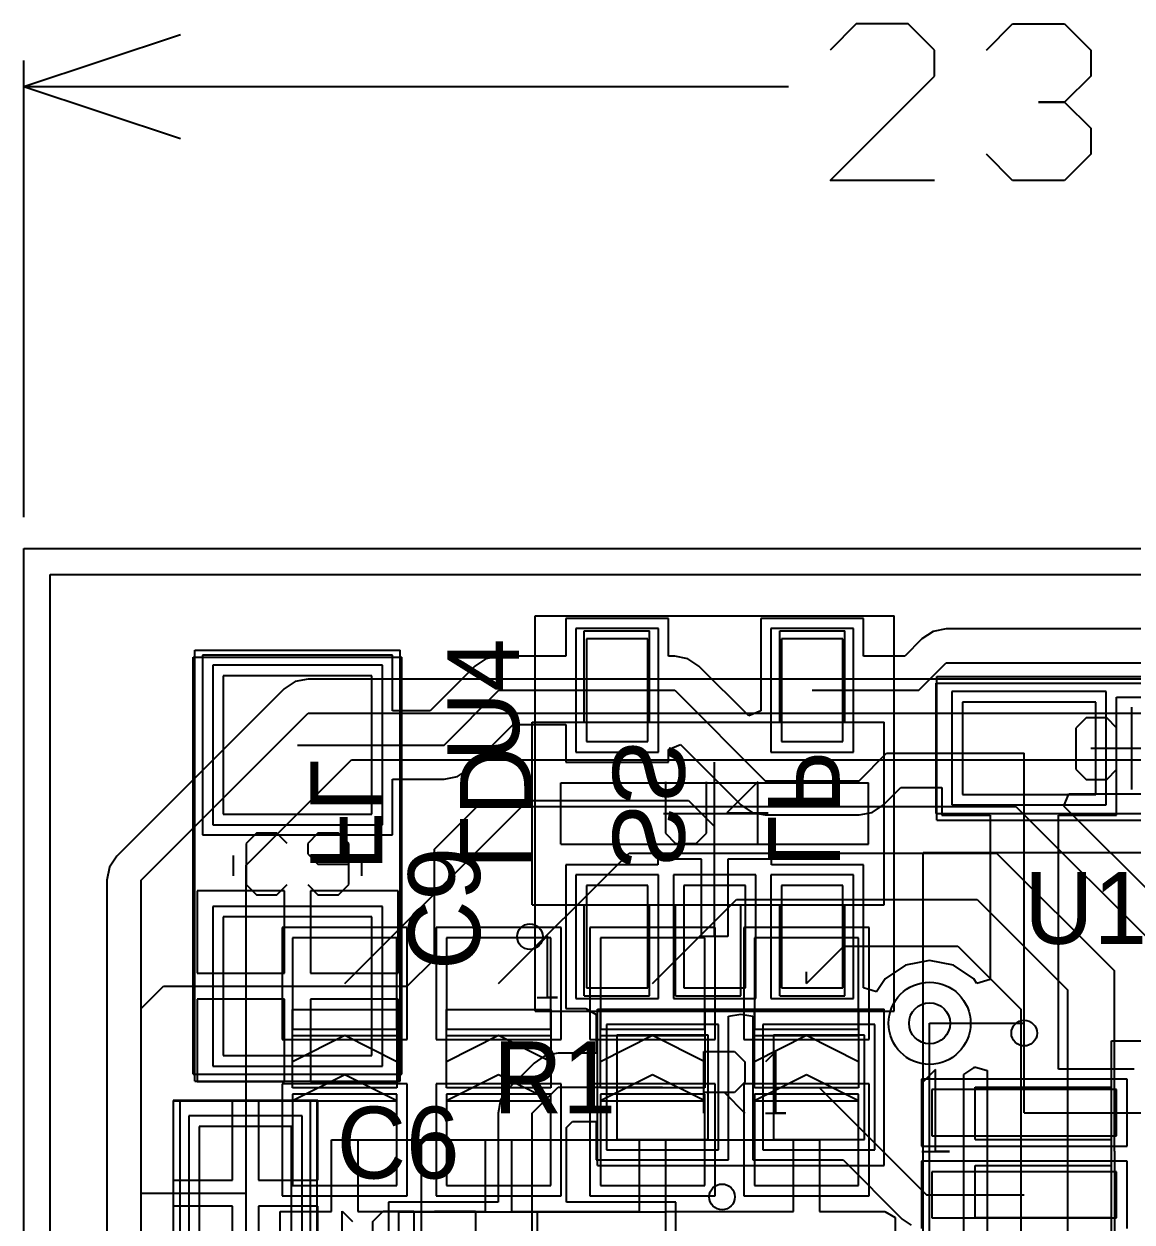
# Model space of a CAD drawing. Header units: millimetres. Extents: x 23.8 to 51.8, y 23.8 to 50.1.
# Drawn here: x 23.75 to 34.55, y 38.44 to 50.11 of the extents above; entities that cross this region are included whole.
import ezdxf

# ---------------------------------------------------------------- set-up
doc = ezdxf.new("R2010")
doc.units = ezdxf.units.MM
for name, color, linetype in [('BottomLayer', 5, 'Continuous'), ('BottomOverlay', 54, 'Continuous'), ('BottomPaste', 16, 'Continuous'), ('BottomSolder', 6, 'Continuous'), ('KeepOutLayer', 6, 'Continuous'), ('Mechanical13', 56, 'Continuous'), ('Mechanical14', 56, 'Continuous'), ('Mechanical15', 56, 'Continuous'), ('MultiLayer', 9, 'Continuous'), ('TopLayer', 1, 'Continuous'), ('TopOverlay', 2, 'Continuous'), ('TopPaste', 8, 'Continuous'), ('TopSolder', 216, 'Continuous'), ('ViaHoleLayer', 16, 'Continuous')]:
    doc.layers.add(name, color=color, linetype=linetype)

msp = doc.modelspace()

# ---------------------------------------------------------------- linework, layer by layer
at = {"layer": 'BottomLayer'}
for p, q in [((24.005, 24.019), (24.005, 44.745)), ((24.005, 44.745), (46.606, 44.745)), ((26.392, 43.703), (26.284, 43.631)), ((26.52, 43.728), (26.392, 43.703)), ((36.033, 43.728), (26.52, 43.728)), ((26.284, 43.631), (24.656, 42.003)), ((24.892, 41.767), (26.52, 43.395)), ((26.52, 43.395), (36.033, 43.395)), ((25.915, 41.915), (26.941, 42.941)), ((26.941, 42.941), (35.571, 42.941)), ((33.883, 42.49), (33.932, 42.608)), ((33.932, 42.608), (35.433, 42.608)), ((26.875, 40.762), (28.6, 42.487)), ((28.6, 42.487), (33.415, 42.487)), ((33.415, 42.487), (34.829, 41.073)), ((35.065, 41.308), (33.883, 42.49)), ((28.375, 40.762), (29.646, 42.033)), ((29.646, 42.033), (33.227, 42.033)), ((33.227, 42.033), (34.375, 40.885)), ((24.656, 42.003), (24.584, 41.895)), ((25.915, 36.335), (25.915, 41.915)), ((24.584, 41.895), (24.559, 41.767)), ((24.559, 41.767), (24.559, 33.433)), ((24.892, 33.433), (24.892, 41.767)), ((29.875, 40.762), (30.692, 41.579)), ((30.692, 41.579), (33.039, 41.579)), ((33.039, 41.579), (33.921, 40.697)), ((27.383, 41.206), (26.367, 41.206)), ((26.367, 41.206), (26.367, 40.317)), ((27.383, 40.317), (27.383, 41.206)), ((28.883, 41.206), (27.867, 41.206)), ((27.867, 41.206), (27.867, 40.317)), ((28.883, 40.317), (28.883, 41.206)), ((30.383, 41.206), (29.367, 41.206)), ((29.367, 41.206), (29.367, 40.317)), ((30.383, 40.317), (30.383, 41.206)), ((31.883, 41.206), (30.867, 41.206)), ((30.867, 41.206), (30.867, 40.317)), ((31.883, 40.317), (31.883, 41.206)), ((31.375, 40.762), (31.738, 41.125)), ((31.738, 41.125), (32.851, 41.125)), ((32.851, 41.125), (33.467, 40.509)), ((31.375, 40.762), (31.375, 40.875)), ((34.375, 39.129), (34.375, 40.885)), ((33.921, 37.874), (33.921, 40.697)), ((26.367, 40), (26.367, 40.508)), ((26.367, 40.508), (27.383, 40.508)), ((27.383, 40.508), (27.383, 40)), ((27.867, 40), (27.867, 40.508)), ((27.867, 40.508), (28.883, 40.508)), ((28.883, 40.508), (28.883, 40)), ((29.367, 40), (29.367, 40.508)), ((29.367, 40.508), (30.383, 40.508)), ((30.383, 40.508), (30.383, 40)), ((30.867, 40), (30.867, 40.508)), ((30.867, 40.508), (31.883, 40.508)), ((31.883, 40.508), (31.883, 40)), ((33.467, 37.686), (33.467, 40.509)), ((26.367, 40.317), (27.383, 40.317)), ((27.867, 40.317), (28.883, 40.317)), ((29.367, 40.317), (30.383, 40.317)), ((30.867, 40.317), (31.883, 40.317)), ((32.574, 37.074), (32.574, 40.374)), ((26.875, 40.254), (26.367, 40)), ((27.383, 40), (26.875, 40.254)), ((28.375, 40.254), (27.867, 40)), ((28.883, 40), (28.375, 40.254)), ((29.875, 40.254), (29.367, 40)), ((30.383, 40), (29.875, 40.254)), ((31.375, 40.254), (30.867, 40)), ((31.883, 40), (31.375, 40.254)), ((32.907, 39.875), (33.006, 39.941)), ((33.006, 39.941), (33.012, 39.95)), ((33.012, 39.95), (33.134, 39.913)), ((26.875, 39.873), (26.367, 39.619)), ((27.383, 39.619), (26.875, 39.873)), ((28.375, 39.873), (27.867, 39.619)), ((28.883, 39.619), (28.375, 39.873)), ((29.875, 39.873), (29.367, 39.619)), ((30.383, 39.619), (29.875, 39.873)), ((31.375, 39.873), (30.867, 39.619)), ((31.883, 39.619), (31.375, 39.873)), ((32.907, 37.074), (32.907, 39.875)), ((33.134, 39.913), (33.134, 37.686)), ((27.383, 39.682), (26.367, 39.682)), ((26.367, 39.682), (26.367, 38.793)), ((26.367, 39.619), (27.383, 39.619)), ((27.383, 38.793), (27.383, 39.682)), ((28.883, 39.682), (27.867, 39.682)), ((27.867, 39.682), (27.867, 38.793)), ((27.867, 39.619), (28.883, 39.619)), ((28.883, 38.793), (28.883, 39.682)), ((30.383, 39.682), (29.367, 39.682)), ((29.367, 39.682), (29.367, 38.793)), ((29.367, 39.619), (30.383, 39.619)), ((30.383, 38.793), (30.383, 39.682)), ((31.883, 39.682), (30.867, 39.682)), ((30.867, 39.682), (30.867, 38.793)), ((30.867, 39.619), (31.883, 39.619)), ((31.883, 38.793), (31.883, 39.682)), ((26.748, 38.539), (26.748, 39.238)), ((26.748, 39.238), (27.002, 39.238)), ((26.875, 39.238), (27.625, 39.238)), ((27.002, 39.238), (27.002, 38.539)), ((27.625, 39.238), (27.625, 39.238)), ((27.625, 39.238), (28.375, 39.238)), ((27.625, 36.375), (27.625, 39.238)), ((28.248, 38.539), (28.248, 39.238)), ((28.248, 39.238), (28.502, 39.238)), ((28.375, 39.238), (29.875, 39.238)), ((28.502, 39.238), (28.502, 38.539)), ((29.748, 38.539), (29.748, 39.238)), ((29.748, 39.238), (30.002, 39.238)), ((29.875, 39.238), (31.375, 39.238)), ((30.002, 39.238), (30.002, 38.539)), ((31.248, 38.539), (31.248, 39.238)), ((31.248, 39.238), (31.502, 39.238)), ((31.502, 39.238), (31.502, 38.539)), ((34.375, 39.129), (34.379, 39.125)), ((34.379, 37.729), (34.379, 39.125)), ((26.367, 38.793), (27.383, 38.793)), ((27.867, 38.793), (28.883, 38.793)), ((29.367, 38.793), (30.383, 38.793)), ((30.867, 38.793), (31.883, 38.793)), ((26.248, 37.875), (26.248, 38.539)), ((26.248, 38.539), (26.748, 38.539)), ((27.002, 38.539), (28.248, 38.539)), ((28.502, 38.539), (29.748, 38.539)), ((30.002, 38.539), (31.248, 38.539)), ((31.502, 38.539), (32.137, 38.539)), ((32.137, 38.539), (32.24, 38.482)), ((32.24, 38.482), (32.24, 37.212))]:
    msp.add_line(p, q, dxfattribs=at)
msp.add_circle((32.574, 40.374), 0.4, dxfattribs=at)
at = {"layer": 'BottomPaste'}
for p, q in [((27.383, 41.206), (26.367, 41.206)), ((26.367, 41.206), (26.367, 40.317)), ((27.383, 40.317), (27.383, 41.206)), ((28.883, 41.206), (27.867, 41.206)), ((27.867, 41.206), (27.867, 40.317)), ((28.883, 40.317), (28.883, 41.206)), ((30.383, 41.206), (29.367, 41.206)), ((29.367, 41.206), (29.367, 40.317)), ((30.383, 40.317), (30.383, 41.206)), ((31.883, 41.206), (30.867, 41.206)), ((30.867, 41.206), (30.867, 40.317)), ((31.883, 40.317), (31.883, 41.206)), ((26.367, 40.317), (27.383, 40.317)), ((27.867, 40.317), (28.883, 40.317)), ((29.367, 40.317), (30.383, 40.317)), ((30.867, 40.317), (31.883, 40.317)), ((27.383, 39.682), (26.367, 39.682)), ((26.367, 39.682), (26.367, 38.793)), ((27.383, 38.793), (27.383, 39.682)), ((28.883, 39.682), (27.867, 39.682)), ((27.867, 39.682), (27.867, 38.793)), ((28.883, 38.793), (28.883, 39.682)), ((30.383, 39.682), (29.367, 39.682)), ((29.367, 39.682), (29.367, 38.793)), ((30.383, 38.793), (30.383, 39.682)), ((31.883, 39.682), (30.867, 39.682)), ((30.867, 39.682), (30.867, 38.793)), ((31.883, 38.793), (31.883, 39.682)), ((26.367, 38.793), (27.383, 38.793)), ((27.867, 38.793), (28.883, 38.793)), ((29.367, 38.793), (30.383, 38.793)), ((30.867, 38.793), (31.883, 38.793))]:
    msp.add_line(p, q, dxfattribs=at)
at = {"layer": 'BottomSolder'}
for p, q in [((27.485, 41.308), (26.265, 41.308)), ((26.265, 41.308), (26.265, 40.216)), ((27.485, 40.216), (27.485, 41.308)), ((28.985, 41.308), (27.765, 41.308)), ((27.765, 41.308), (27.765, 40.216)), ((28.985, 40.216), (28.985, 41.308)), ((30.485, 41.308), (29.265, 41.308)), ((29.265, 41.308), (29.265, 40.216)), ((30.485, 40.216), (30.485, 41.308)), ((31.985, 41.308), (30.765, 41.308)), ((30.765, 41.308), (30.765, 40.216)), ((31.985, 40.216), (31.985, 41.308)), ((26.265, 40.216), (27.485, 40.216)), ((26.367, 39.746), (26.367, 40.254)), ((26.367, 40.254), (27.383, 40.254)), ((27.383, 40.254), (27.383, 39.746)), ((27.765, 40.216), (28.985, 40.216)), ((27.867, 39.746), (27.867, 40.254)), ((27.867, 40.254), (28.883, 40.254)), ((28.883, 40.254), (28.883, 39.746)), ((29.265, 40.216), (30.485, 40.216)), ((29.367, 39.746), (29.367, 40.254)), ((29.367, 40.254), (30.383, 40.254)), ((30.383, 40.254), (30.383, 39.746)), ((30.765, 40.216), (31.985, 40.216)), ((30.867, 39.746), (30.867, 40.254)), ((30.867, 40.254), (31.883, 40.254)), ((31.883, 40.254), (31.883, 39.746)), ((27.485, 39.784), (26.265, 39.784)), ((26.265, 39.784), (26.265, 38.692)), ((27.383, 39.746), (26.367, 39.746)), ((27.485, 38.692), (27.485, 39.784)), ((28.985, 39.784), (27.765, 39.784)), ((27.765, 39.784), (27.765, 38.692)), ((28.883, 39.746), (27.867, 39.746)), ((28.985, 38.692), (28.985, 39.784)), ((30.485, 39.784), (29.265, 39.784)), ((29.265, 39.784), (29.265, 38.692)), ((30.383, 39.746), (29.367, 39.746)), ((30.485, 38.692), (30.485, 39.784)), ((31.985, 39.784), (30.765, 39.784)), ((30.765, 39.784), (30.765, 38.692)), ((31.883, 39.746), (30.867, 39.746)), ((31.985, 38.692), (31.985, 39.784)), ((26.265, 38.692), (27.485, 38.692)), ((27.765, 38.692), (28.985, 38.692)), ((29.265, 38.692), (30.485, 38.692)), ((30.765, 38.692), (31.985, 38.692))]:
    msp.add_line(p, q, dxfattribs=at)
at = {"layer": 'KeepOutLayer'}
for p, q in [((23.75, 45), (46.875, 45)), ((23.75, 23.75), (23.75, 45))]:
    msp.add_line(p, q, dxfattribs=at)
at = {"layer": 'Mechanical13'}
for p, q in [((31.859, 50.109), (31.605, 49.855)), ((32.367, 50.109), (31.859, 50.109)), ((32.621, 49.855), (32.367, 50.109)), ((33.129, 49.855), (33.383, 50.109)), ((33.383, 50.109), (33.89, 50.109)), ((33.89, 50.109), (34.144, 49.855)), ((23.75, 49.5), (25.274, 50.008)), ((32.621, 49.602), (32.621, 49.855)), ((34.144, 49.855), (34.144, 49.602)), ((23.75, 45.304), (23.75, 49.754)), ((23.75, 49.5), (31.199, 49.5)), ((23.75, 49.5), (25.274, 48.992)), ((31.605, 48.586), (32.621, 49.602)), ((34.144, 49.602), (33.89, 49.348)), ((33.89, 49.348), (33.637, 49.348)), ((33.637, 49.348), (33.89, 49.348)), ((33.89, 49.348), (34.144, 49.094)), ((34.144, 49.094), (34.144, 48.84)), ((33.383, 48.586), (33.129, 48.84)), ((34.144, 48.84), (33.89, 48.586)), ((32.621, 48.586), (31.605, 48.586)), ((33.89, 48.586), (33.383, 48.586)), ((23.75, 45), (46.875, 45)), ((23.75, 23.75), (23.75, 45)), ((29.21, 44.196), (29.845, 44.196)), ((29.21, 43.307), (29.21, 44.196)), ((29.845, 43.307), (29.845, 44.196)), ((31.115, 44.196), (31.75, 44.196)), ((31.115, 43.307), (31.115, 44.196)), ((31.75, 43.307), (31.75, 44.196)), ((25.4, 39.878), (25.4, 43.942)), ((25.4, 43.942), (27.432, 43.942)), ((27.432, 39.878), (27.432, 43.942)), ((32.639, 42.418), (32.639, 43.688)), ((32.639, 43.688), (36.449, 43.688)), ((28.702, 43.307), (32.131, 43.307)), ((28.702, 41.529), (28.702, 43.307)), ((32.131, 41.529), (32.131, 43.307)), ((34.1, 43.35), (34, 43.25)), ((34.3, 43.35), (34.1, 43.35)), ((34.4, 43.25), (34.3, 43.35)), ((34, 43.25), (34, 42.85)), ((34, 42.85), (34.1, 42.75)), ((34.3, 42.75), (34.4, 42.85)), ((30, 42.725), (30, 42.225)), ((30.4, 42.225), (30.4, 42.725)), ((30.9, 42.725), (30.6, 42.425)), ((30.9, 42.125), (30.9, 42.725)), ((34.1, 42.75), (34.3, 42.75)), ((30.6, 42.425), (31, 42.425)), ((32.639, 42.418), (36.449, 42.418)), ((26.015, 42.225), (25.915, 42.125)), ((26.215, 42.225), (26.015, 42.225)), ((26.315, 42.125), (26.215, 42.225)), ((26.615, 42.225), (26.515, 42.125)), ((26.815, 42.225), (26.615, 42.225)), ((26.915, 42.125), (26.815, 42.225)), ((30, 42.225), (30.1, 42.125)), ((30.3, 42.125), (30.4, 42.225)), ((25.915, 42.125), (25.915, 41.725)), ((26.515, 42.125), (26.515, 42.025)), ((26.515, 42.025), (26.615, 41.925)), ((26.915, 41.725), (26.915, 42.125)), ((30.1, 42.125), (30.3, 42.125)), ((26.615, 41.925), (26.915, 41.925)), ((25.915, 41.725), (26.015, 41.625)), ((26.215, 41.625), (26.315, 41.725)), ((26.515, 41.725), (26.615, 41.625)), ((26.815, 41.625), (26.915, 41.725)), ((26.015, 41.625), (26.215, 41.625)), ((26.615, 41.625), (26.815, 41.625)), ((28.702, 41.529), (32.131, 41.529)), ((29.21, 40.64), (29.21, 41.529)), ((29.845, 40.64), (29.845, 41.529)), ((30.099, 40.64), (30.099, 41.529)), ((30.734, 40.64), (30.734, 41.529)), ((31.115, 40.64), (31.115, 41.529)), ((31.75, 40.64), (31.75, 41.529)), ((28.85, 41.225), (28.75, 41.125)), ((28.85, 40.625), (28.85, 41.225)), ((28.75, 40.625), (28.95, 40.625)), ((28.95, 40.625), (28.85, 40.625)), ((29.21, 40.64), (29.845, 40.64)), ((30.099, 40.64), (30.734, 40.64)), ((31.115, 40.64), (31.75, 40.64)), ((29.337, 40.513), (32.131, 40.513)), ((29.337, 38.989), (29.337, 40.513)), ((32.131, 38.989), (32.131, 40.513)), ((34.346, 33.203), (34.346, 40.203)), ((34.346, 40.203), (41.346, 40.203)), ((30.375, 39.5), (30.375, 40.1)), ((30.375, 40.1), (30.675, 40.1)), ((30.675, 40.1), (30.775, 40)), ((31.075, 40.1), (30.975, 40)), ((31.075, 39.5), (31.075, 40.1)), ((30.775, 40), (30.775, 39.8)), ((32.633, 39.925), (32.5, 39.791)), ((32.633, 39.125), (32.633, 39.925)), ((25.4, 39.878), (27.432, 39.878)), ((30.775, 39.8), (30.675, 39.7)), ((30.675, 39.7), (30.375, 39.7)), ((30.575, 39.7), (30.775, 39.5)), ((33.02, 39.751), (34.346, 39.751)), ((33.02, 39.243), (33.02, 39.751)), ((25.273, 39.624), (26.543, 39.624)), ((25.273, 35.814), (25.273, 39.624)), ((26.543, 35.814), (26.543, 39.624)), ((30.975, 39.5), (31.175, 39.5)), ((31.175, 39.5), (31.075, 39.5)), ((33.02, 39.243), (34.346, 39.243)), ((32.5, 39.125), (32.767, 39.125)), ((32.767, 39.125), (32.633, 39.125)), ((29.337, 38.989), (32.131, 38.989)), ((33.02, 38.481), (33.02, 38.989)), ((33.02, 38.989), (34.346, 38.989)), ((33.02, 38.481), (34.346, 38.481))]:
    msp.add_line(p, q, dxfattribs=at)
at = {"layer": 'Mechanical14'}
for p, q in [((23.75, 45), (46.875, 45)), ((23.75, 23.75), (23.75, 45)), ((26.851, 37.943), (26.851, 38.543)), ((26.851, 38.543), (26.951, 38.443)), ((27.151, 38.443), (27.25, 38.543)), ((27.25, 38.543), (27.55, 38.543)), ((27.55, 38.543), (27.55, 37.943)), ((27.75, 38.543), (28.15, 38.543)), ((28.15, 38.543), (28.15, 37.943)), ((28.75, 38.543), (28.75, 37.943)), ((27.151, 38.043), (27.151, 38.443))]:
    msp.add_line(p, q, dxfattribs=at)
at = {"layer": 'Mechanical15'}
for p, q in [((28.73, 40.493), (28.73, 44.343)), ((28.73, 44.343), (32.23, 44.343)), ((32.23, 40.493), (32.23, 44.343)), ((25.416, 39.81), (25.416, 44.01)), ((25.416, 44.01), (27.416, 44.01)), ((27.416, 39.81), (27.416, 44.01)), ((32.644, 42.353), (32.644, 43.753)), ((32.644, 43.753), (36.444, 43.753)), ((34.544, 42.653), (34.544, 43.453)), ((34.144, 43.053), (34.944, 43.053)), ((30.48, 41.918), (30.48, 42.918)), ((29.98, 42.418), (30.98, 42.418)), ((32.644, 42.353), (36.444, 42.353)), ((32.512, 31.369), (32.512, 42.037)), ((32.512, 42.037), (43.18, 42.037)), ((28.73, 40.493), (32.23, 40.493)), ((25.416, 39.81), (27.416, 39.81)), ((25.208, 39.619), (26.608, 39.619)), ((25.208, 35.819), (25.208, 39.619)), ((26.608, 35.819), (26.608, 39.619))]:
    msp.add_line(p, q, dxfattribs=at)
at = {"layer": 'MultiLayer'}
msp.add_circle((32.574, 40.374), 0.4, dxfattribs=at)
at = {"layer": 'TopLayer'}
for p, q in [((24.005, 24.019), (24.005, 44.745)), ((24.005, 44.745), (46.606, 44.745)), ((30.03, 44.318), (29.03, 44.318)), ((29.03, 44.318), (29.03, 43.951)), ((30.03, 43.951), (30.03, 44.318)), ((31.93, 44.318), (30.93, 44.318)), ((30.93, 44.318), (30.93, 43.417)), ((31.93, 43.951), (31.93, 44.318)), ((32.5, 44.12), (32.332, 43.951)), ((32.609, 44.192), (32.5, 44.12)), ((32.736, 44.217), (32.609, 44.192)), ((36.331, 44.217), (32.736, 44.217)), ((29.83, 44.118), (29.23, 44.118)), ((29.23, 44.118), (29.23, 43.118)), ((29.83, 43.118), (29.83, 44.118)), ((31.73, 44.118), (31.13, 44.118)), ((31.13, 44.118), (31.13, 43.118)), ((31.73, 43.118), (31.73, 44.118)), ((27.341, 43.96), (25.491, 43.96)), ((25.491, 43.96), (25.491, 42.21)), ((27.341, 43.418), (27.341, 43.96)), ((28.25, 43.926), (28.142, 43.854)), ((28.378, 43.951), (28.25, 43.926)), ((29.03, 43.951), (28.378, 43.951)), ((30.091, 43.951), (30.03, 43.951)), ((30.219, 43.926), (30.091, 43.951)), ((30.327, 43.854), (30.219, 43.926)), ((32.332, 43.951), (31.93, 43.951)), ((28.142, 43.854), (27.707, 43.418)), ((30.813, 43.368), (30.327, 43.854)), ((32.47, 43.618), (32.736, 43.884)), ((32.736, 43.884), (36.83, 43.884)), ((27.141, 43.76), (25.691, 43.76)), ((25.691, 43.76), (25.691, 42.41)), ((27.141, 42.41), (27.141, 43.76)), ((27.845, 43.085), (28.378, 43.618)), ((28.378, 43.618), (29.53, 43.618)), ((29.53, 43.618), (30.091, 43.618)), ((30.091, 43.618), (30.972, 42.737)), ((31.43, 43.618), (32.47, 43.618)), ((34.394, 42.403), (34.394, 43.551)), ((34.394, 43.551), (34.64, 43.551)), ((27.707, 43.418), (27.341, 43.418)), ((34.194, 43.503), (32.894, 43.503)), ((32.894, 43.503), (32.894, 42.603)), ((34.194, 42.603), (34.194, 43.503)), ((30.93, 43.417), (30.813, 43.368)), ((28.081, 42.849), (28.516, 43.285)), ((28.516, 43.285), (29.03, 43.285)), ((29.03, 43.285), (29.03, 42.918)), ((26.416, 43.085), (27.845, 43.085)), ((29.23, 43.118), (29.83, 43.118)), ((30.03, 43.042), (30.147, 43.09)), ((30.147, 43.09), (30.736, 42.501)), ((31.13, 43.118), (31.73, 43.118)), ((30.03, 42.918), (30.03, 43.042)), ((31.888, 42.737), (32.156, 43.005)), ((32.156, 43.005), (33.496, 43.005)), ((33.496, 40.375), (33.496, 43.005)), ((27.973, 42.777), (28.081, 42.849)), ((29.03, 42.918), (30.03, 42.918)), ((27.341, 42.21), (27.341, 42.752)), ((27.341, 42.752), (27.845, 42.752)), ((27.845, 42.752), (27.973, 42.777)), ((30.972, 42.737), (31.888, 42.737)), ((32.124, 42.501), (32.294, 42.672)), ((32.294, 42.672), (32.694, 42.672)), ((32.694, 42.672), (32.694, 42.403)), ((32.894, 42.603), (34.194, 42.603)), ((27.75, 42.069), (28.226, 42.545)), ((28.226, 42.545), (30.226, 42.545)), ((30.226, 42.545), (30.48, 42.291)), ((30.736, 42.501), (30.845, 42.429)), ((32.015, 42.429), (32.124, 42.501)), ((25.691, 42.41), (27.141, 42.41)), ((30.845, 42.429), (30.972, 42.404)), ((30.972, 42.404), (31.888, 42.404)), ((31.888, 42.404), (32.015, 42.429)), ((32.694, 42.403), (33.163, 42.403)), ((33.163, 42.403), (33.163, 40.801)), ((33.829, 40.375), (33.829, 42.403)), ((33.829, 42.403), (34.394, 42.403)), ((30.48, 41.218), (30.48, 42.291)), ((25.491, 42.21), (27.341, 42.21)), ((27.75, 41), (27.75, 42.069)), ((29.926, 41.918), (29.03, 41.918)), ((29.03, 41.918), (29.03, 40.518)), ((30.353, 41.972), (29.926, 41.972)), ((29.926, 41.972), (29.926, 41.918)), ((30.353, 41.218), (30.353, 41.972)), ((31.034, 41.972), (30.607, 41.972)), ((30.607, 41.972), (30.607, 41.218)), ((31.034, 41.918), (31.034, 41.972)), ((31.93, 41.918), (31.034, 41.918)), ((31.93, 40.719), (31.93, 41.918)), ((29.83, 41.718), (29.23, 41.718)), ((29.23, 41.718), (29.23, 40.718)), ((29.83, 40.718), (29.83, 41.718)), ((30.78, 41.718), (30.18, 41.718)), ((30.18, 41.718), (30.18, 40.718)), ((30.78, 40.718), (30.78, 41.718)), ((31.73, 41.718), (31.13, 41.718)), ((31.13, 41.718), (31.13, 40.718)), ((31.73, 40.718), (31.73, 41.718)), ((26.289, 41.664), (25.437, 41.664)), ((25.437, 41.664), (25.437, 40.862)), ((26.289, 40.862), (26.289, 41.664)), ((27.395, 41.664), (26.543, 41.664)), ((26.543, 41.664), (26.543, 40.862)), ((27.395, 40.862), (27.395, 41.664)), ((27.141, 41.41), (25.691, 41.41)), ((25.691, 41.41), (25.691, 40.06)), ((27.141, 40.06), (27.141, 41.41)), ((30.607, 41.218), (30.353, 41.218)), ((27.485, 40.735), (27.75, 41)), ((32.574, 40.985), (32.34, 40.939)), ((32.808, 40.939), (32.574, 40.985)), ((25.437, 40.862), (26.289, 40.862)), ((26.543, 40.862), (27.395, 40.862)), ((32.34, 40.939), (32.141, 40.806)), ((33.006, 40.806), (32.808, 40.939)), ((24.892, 40.517), (25.11, 40.735)), ((25.11, 40.735), (26.416, 40.735)), ((26.416, 40.735), (27.485, 40.735)), ((32.141, 40.806), (32.057, 40.681)), ((33.036, 40.762), (33.006, 40.806)), ((33.163, 40.801), (33.036, 40.762)), ((29.23, 40.718), (29.83, 40.718)), ((30.18, 40.718), (30.78, 40.718)), ((31.13, 40.718), (31.73, 40.718)), ((32.057, 40.681), (31.93, 40.719)), ((24.892, 33.02), (24.892, 40.517)), ((26.289, 40.608), (25.437, 40.608)), ((25.437, 40.608), (25.437, 39.806)), ((26.289, 39.806), (26.289, 40.608)), ((27.395, 40.608), (26.543, 40.608)), ((26.543, 40.608), (26.543, 39.806)), ((27.395, 39.806), (27.395, 40.608)), ((29.03, 40.518), (29.225, 40.518)), ((29.225, 40.518), (29.327, 40.459)), ((29.327, 40.459), (29.327, 40.391)), ((29.327, 40.391), (29.327, 40.084)), ((30.616, 39.043), (30.616, 40.443)), ((30.616, 40.443), (30.734, 40.462)), ((30.734, 40.462), (30.851, 40.443)), ((30.851, 40.443), (30.851, 40.337)), ((30.851, 40.337), (30.851, 39.043)), ((32.574, 40.374), (33.495, 40.374)), ((33.495, 40.374), (33.496, 40.375)), ((33.496, 39.503), (33.496, 40.375)), ((33.829, 39.928), (33.829, 40.375)), ((30.416, 40.259), (29.527, 40.259)), ((29.527, 40.259), (29.527, 39.243)), ((30.416, 39.243), (30.416, 40.259)), ((31.941, 40.259), (31.052, 40.259)), ((31.052, 40.259), (31.052, 39.243)), ((31.941, 39.243), (31.941, 40.259)), ((25.691, 40.06), (27.141, 40.06)), ((28.828, 40.059), (28.72, 39.987)), ((28.956, 40.084), (28.828, 40.059)), ((29.327, 40.084), (28.956, 40.084)), ((28.72, 39.987), (28.466, 39.733)), ((34.567, 39.928), (33.829, 39.928)), ((25.437, 39.806), (26.289, 39.806)), ((26.543, 39.806), (27.395, 39.806)), ((28.466, 39.733), (28.394, 39.625)), ((28.702, 39.497), (28.956, 39.751)), ((28.956, 39.751), (29.972, 39.751)), ((31.496, 39.751), (32.544, 38.703)), ((34.396, 39.728), (32.596, 39.728)), ((32.596, 39.728), (32.596, 39.278)), ((34.396, 39.278), (34.396, 39.728)), ((25.781, 39.623), (25.204, 39.623)), ((25.204, 39.623), (25.204, 38.846)), ((25.781, 38.846), (25.781, 39.623)), ((26.612, 39.623), (26.035, 39.623)), ((26.035, 39.623), (26.035, 38.846)), ((26.612, 38.846), (26.612, 39.623)), ((28.394, 39.625), (28.369, 39.497)), ((28.369, 39.497), (28.369, 38.633)), ((28.702, 37.483), (28.702, 39.497)), ((33.496, 39.503), (34.919, 39.503)), ((25.458, 39.369), (25.458, 38.069)), ((26.358, 39.369), (25.458, 39.369)), ((26.358, 38.069), (26.358, 39.369)), ((29.035, 39.359), (29.094, 39.418)), ((29.035, 38.633), (29.035, 39.359)), ((29.094, 39.418), (29.327, 39.418)), ((29.327, 39.418), (29.327, 39.043)), ((29.527, 39.243), (30.416, 39.243)), ((31.052, 39.243), (31.941, 39.243)), ((32.596, 39.278), (34.396, 39.278)), ((29.327, 39.043), (30.616, 39.043)), ((30.851, 39.043), (31.732, 39.043)), ((31.732, 39.043), (32.308, 38.467)), ((34.396, 38.928), (32.596, 38.928)), ((32.596, 38.928), (32.596, 38.478)), ((34.396, 38.478), (34.396, 38.928)), ((25.204, 38.846), (25.781, 38.846)), ((26.035, 38.846), (26.612, 38.846)), ((24.892, 38.719), (25.908, 38.719)), ((28.369, 38.633), (27.302, 38.633)), ((27.302, 38.633), (27.302, 37.052)), ((30.102, 38.633), (29.035, 38.633)), ((30.102, 36.333), (30.102, 38.633)), ((32.544, 38.703), (33.496, 38.703)), ((25.781, 38.592), (25.204, 38.592)), ((25.204, 38.592), (25.204, 37.815)), ((25.781, 37.815), (25.781, 38.592)), ((26.612, 38.592), (26.035, 38.592)), ((26.035, 38.592), (26.035, 37.815)), ((26.612, 37.815), (26.612, 38.592)), ((32.308, 38.467), (32.396, 38.409)), ((32.596, 38.478), (34.396, 38.478))]:
    msp.add_line(p, q, dxfattribs=at)
msp.add_circle((32.574, 40.374), 0.4, dxfattribs=at)
at = {"layer": 'TopOverlay'}
for p, q in [((28.98, 42.718), (31.98, 42.718)), ((28.98, 42.118), (28.98, 42.718)), ((31.98, 42.118), (31.98, 42.718)), ((28.98, 42.118), (31.98, 42.118)), ((25.791, 41.81), (25.791, 42.01)), ((27.041, 41.81), (27.041, 42.01))]:
    msp.add_line(p, q, dxfattribs=at)
for centre in [(28.68, 41.218), (33.496, 40.278), (30.552, 38.683)]:
    msp.add_circle(centre, 0.125, dxfattribs=at)
at = {"layer": 'TopPaste'}
for p, q in [((29.83, 44.118), (29.23, 44.118)), ((29.23, 44.118), (29.23, 43.118)), ((29.83, 43.118), (29.83, 44.118)), ((31.73, 44.118), (31.13, 44.118)), ((31.13, 44.118), (31.13, 43.118)), ((31.73, 43.118), (31.73, 44.118)), ((27.141, 43.76), (25.691, 43.76)), ((25.691, 43.76), (25.691, 42.41)), ((27.141, 42.41), (27.141, 43.76)), ((34.194, 43.503), (32.894, 43.503)), ((32.894, 43.503), (32.894, 42.603)), ((34.194, 42.603), (34.194, 43.503)), ((29.23, 43.118), (29.83, 43.118)), ((31.13, 43.118), (31.73, 43.118)), ((32.894, 42.603), (34.194, 42.603)), ((25.691, 42.41), (27.141, 42.41)), ((29.83, 41.718), (29.23, 41.718)), ((29.23, 41.718), (29.23, 40.718)), ((29.83, 40.718), (29.83, 41.718)), ((30.78, 41.718), (30.18, 41.718)), ((30.18, 41.718), (30.18, 40.718)), ((30.78, 40.718), (30.78, 41.718)), ((31.73, 41.718), (31.13, 41.718)), ((31.13, 41.718), (31.13, 40.718)), ((31.73, 40.718), (31.73, 41.718)), ((27.141, 41.41), (25.691, 41.41)), ((25.691, 41.41), (25.691, 40.06)), ((27.141, 40.06), (27.141, 41.41)), ((29.23, 40.718), (29.83, 40.718)), ((30.18, 40.718), (30.78, 40.718)), ((31.13, 40.718), (31.73, 40.718)), ((30.416, 40.259), (29.527, 40.259)), ((29.527, 40.259), (29.527, 39.243)), ((30.416, 39.243), (30.416, 40.259)), ((31.941, 40.259), (31.052, 40.259)), ((31.052, 40.259), (31.052, 39.243)), ((31.941, 39.243), (31.941, 40.259)), ((25.691, 40.06), (27.141, 40.06)), ((34.396, 39.728), (32.596, 39.728)), ((32.596, 39.728), (32.596, 39.278)), ((34.396, 39.278), (34.396, 39.728)), ((25.458, 39.369), (25.458, 38.069)), ((26.358, 39.369), (25.458, 39.369)), ((26.358, 38.069), (26.358, 39.369)), ((29.527, 39.243), (30.416, 39.243)), ((31.052, 39.243), (31.941, 39.243)), ((32.596, 39.278), (34.396, 39.278)), ((34.396, 38.928), (32.596, 38.928)), ((32.596, 38.928), (32.596, 38.478)), ((34.396, 38.478), (34.396, 38.928)), ((32.596, 38.478), (34.396, 38.478))]:
    msp.add_line(p, q, dxfattribs=at)
at = {"layer": 'TopSolder'}
for p, q in [((29.932, 44.22), (29.128, 44.22)), ((29.128, 44.22), (29.128, 43.016)), ((29.932, 43.016), (29.932, 44.22)), ((31.832, 44.22), (31.028, 44.22)), ((31.028, 44.22), (31.028, 43.016)), ((31.832, 43.016), (31.832, 44.22)), ((27.243, 43.862), (25.589, 43.862)), ((25.589, 43.862), (25.589, 42.308)), ((27.243, 42.308), (27.243, 43.862)), ((34.296, 43.605), (32.792, 43.605)), ((32.792, 43.605), (32.792, 42.501)), ((34.296, 42.501), (34.296, 43.605)), ((29.128, 43.016), (29.932, 43.016)), ((31.028, 43.016), (31.832, 43.016)), ((32.792, 42.501), (34.296, 42.501)), ((25.589, 42.308), (27.243, 42.308)), ((29.932, 41.82), (29.128, 41.82)), ((29.128, 41.82), (29.128, 40.616)), ((29.932, 40.616), (29.932, 41.82)), ((30.882, 41.82), (30.078, 41.82)), ((30.078, 41.82), (30.078, 40.616)), ((30.882, 40.616), (30.882, 41.82)), ((31.832, 41.82), (31.028, 41.82)), ((31.028, 41.82), (31.028, 40.616)), ((31.832, 40.616), (31.832, 41.82)), ((27.243, 41.512), (25.589, 41.512)), ((25.589, 41.512), (25.589, 39.958)), ((27.243, 39.958), (27.243, 41.512)), ((29.128, 40.616), (29.932, 40.616)), ((30.078, 40.616), (30.882, 40.616)), ((31.028, 40.616), (31.832, 40.616)), ((30.518, 40.361), (29.426, 40.361)), ((29.426, 40.361), (29.426, 39.141)), ((30.518, 39.141), (30.518, 40.361)), ((32.042, 40.361), (30.95, 40.361)), ((30.95, 40.361), (30.95, 39.141)), ((32.042, 39.141), (32.042, 40.361)), ((25.589, 39.958), (27.243, 39.958)), ((34.498, 39.83), (32.494, 39.83)), ((32.494, 39.83), (32.494, 39.176)), ((34.498, 39.176), (34.498, 39.83)), ((25.356, 39.471), (25.356, 37.967)), ((26.46, 39.471), (25.356, 39.471)), ((26.46, 37.967), (26.46, 39.471)), ((29.426, 39.141), (30.518, 39.141)), ((30.95, 39.141), (32.042, 39.141)), ((32.494, 39.176), (34.498, 39.176)), ((34.498, 39.03), (32.494, 39.03)), ((32.494, 39.03), (32.494, 38.376)), ((34.498, 38.376), (34.498, 39.03)), ((27.4, 38.535), (27.4, 36.431)), ((30.004, 38.535), (27.4, 38.535)), ((30.004, 36.431), (30.004, 38.535))]:
    msp.add_line(p, q, dxfattribs=at)
at = {"layer": 'ViaHoleLayer'}
msp.add_circle((32.574, 40.374), 0.2, dxfattribs=at)

# ---------------------------------------------------------------- texts
at = {"layer": 'BottomOverlay', "text_generation_flag": 2}
for s, p in [('SS', (29.488, 41.875)), ('LD', (28, 41.875)), ('LP', (31, 41.887)), ('FL', (26.541, 41.86))]:
    msp.add_text(s, height=0.7, rotation=270, dxfattribs=at).set_placement(p)
at = {"layer": 'TopOverlay'}
for s, p in [('U4', (28.575, 42.926)), ('C9', (28.194, 40.894))]:
    msp.add_text(s, height=0.7, rotation=90, dxfattribs=at).set_placement(p)
for s, p in [('U1', (33.496, 41.148)), ('R1', (28.321, 39.497)), ('C6', (26.797, 38.862))]:
    msp.add_text(s, height=0.7, dxfattribs=at).set_placement(p)

doc.saveas('drawing.dxf')
